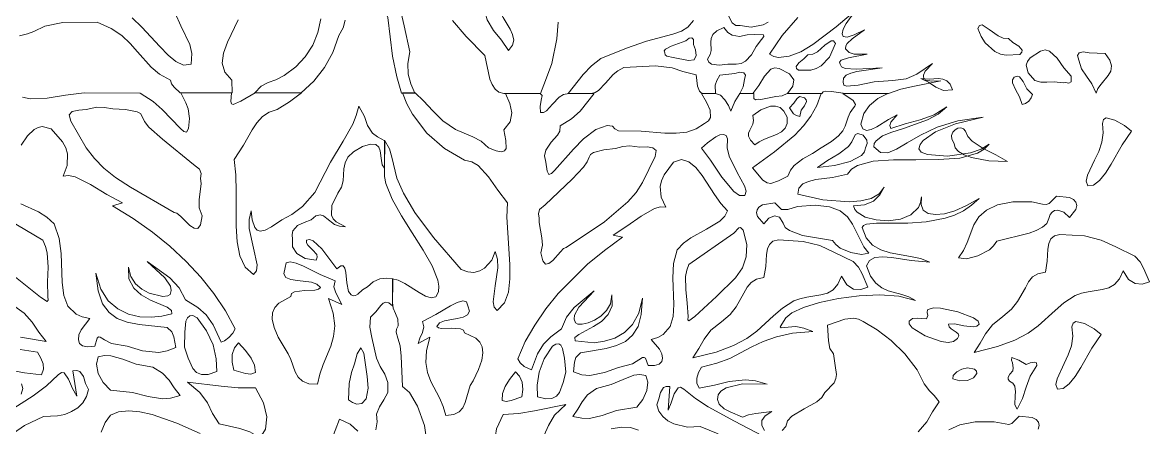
# Model space of a CAD drawing. Header units: inches. Extents: x -885 to 26362, y -28010 to 990.
# Drawn here: x 4294.346 to 4296.296, y -2381.664 to -2380.962 of the extents above; entities that cross this region are included whole.
import ezdxf

# ---------------------------------------------------------------- set-up
doc = ezdxf.new("R2010")
doc.units = ezdxf.units.IN
doc.header["$MEASUREMENT"] = 0
doc.layers.add('TREE', color=3, linetype='Continuous', lineweight=15)

# ---------------------------------------------------------------- blocks, each defined once
blk = doc.blocks.new('tree2')
at = {"layer": 'TREE'}
for points in [[(5206.7556, 5947.7857), (5206.7666, 5947.7885), (5206.775, 5947.7916), (5206.7897, 5947.7987), (5206.8138, 5947.8036), (5206.8599, 5947.8042), (5206.8787, 5947.7959), (5206.8932, 5947.7861), (5206.9046, 5947.7756), (5206.9141, 5947.7645), (5206.9326, 5947.7436), (5206.944, 5947.7343), (5206.9588, 5947.7263), (5206.96, 5947.7214), (5206.9637, 5947.7168), (5206.9717, 5947.7091), (5207.0413, 5947.7091), (5207.041, 5947.7263), (5207.0315, 5947.7368), (5207.0281, 5947.7491), (5207.0299, 5947.7626), (5207.0352, 5947.7771), (5207.0496, 5947.8073)], [(5207.1605, 5947.8085), (5207.1565, 5947.7904), (5207.1497, 5947.7734), (5207.1396, 5947.7577), (5207.1269, 5947.7442), (5207.1112, 5947.7325), (5207.1001, 5947.7269), (5207.0897, 5947.7232), (5207.0804, 5947.7183), (5207.0718, 5947.7091), (5207.1343, 5947.7091), (5207.1513, 5947.7251), (5207.1654, 5947.7433), (5207.1765, 5947.7636), (5207.1845, 5947.7861), (5207.1907, 5947.7965), (5207.1934, 5947.807)], [(5207.9229, 5947.7084), (5207.9396, 5947.714), (5207.958, 5947.7183), (5207.9935, 5947.7254), (5207.9814, 5947.7251), (5207.9704, 5947.7269), (5207.9701, 5947.7328), (5207.9725, 5947.7383), (5207.9821, 5947.7485), (5207.9611, 5947.7343), (5207.9467, 5947.7282), (5207.9288, 5947.726), (5207.9039, 5947.7238), (5207.8823, 5947.7195), (5207.8672, 5947.718), (5207.8629, 5947.7195), (5207.862, 5947.7235), (5207.8626, 5947.7288), (5207.8663, 5947.7328), (5207.8724, 5947.7355), (5207.8805, 5947.7377), (5207.9146, 5947.7429), (5207.8798, 5947.7408), (5207.865, 5947.7417), (5207.8601, 5947.7442), (5207.858, 5947.7479), (5207.8574, 5947.7506), (5207.8595, 5947.7531), (5207.8694, 5947.7562), (5207.8943, 5947.7611), (5207.8771, 5947.7611), (5207.87, 5947.7633), (5207.8654, 5947.7685), (5207.8657, 5947.7722), (5207.8675, 5947.7756), (5207.8743, 5947.7817), (5207.8906, 5947.7941), (5207.8768, 5947.787), (5207.8675, 5947.7839), (5207.8623, 5947.7848), (5207.8607, 5947.7885), (5207.862, 5947.7947), (5207.866, 5947.8024), (5207.8786, 5947.8199), (5207.8527, 5947.7981), (5207.8213, 5947.774), (5207.8053, 5947.7645), (5207.7896, 5947.7583), (5207.7754, 5947.7568), (5207.769, 5947.758), (5207.7631, 5947.7611), (5207.7801, 5947.7861), (5207.8013, 5947.8104)], [(5207.3372, 5947.8064), (5207.3557, 5947.7848), (5207.3807, 5947.7593), (5207.3874, 5947.7278), (5207.3905, 5947.7205), (5207.3945, 5947.7143), (5207.3994, 5947.71), (5207.4062, 5947.7084), (5207.4558, 5947.7084), (5207.4623, 5947.7257), (5207.4706, 5947.7485), (5207.4777, 5947.782), (5207.4795, 5947.8042)], [(5207.6612, 5947.8064), (5207.6535, 5947.7974), (5207.6449, 5947.7919), (5207.6335, 5947.7879), (5207.5978, 5947.7787), (5207.571, 5947.7694), (5207.5368, 5947.7553), (5207.5242, 5947.7454), (5207.5128, 5947.7337), (5207.4928, 5947.7084), (5207.5235, 5947.7084), (5207.5288, 5947.7097), (5207.5337, 5947.7125), (5207.5429, 5947.7223), (5207.5531, 5947.7337), (5207.5596, 5947.7389), (5207.5676, 5947.7433), (5207.6101, 5947.7457), (5207.6326, 5947.7429), (5207.6467, 5947.7377), (5207.6649, 5947.7334), (5207.6667, 5947.7183), (5207.6692, 5947.7115), (5207.6714, 5947.7094), (5207.6744, 5947.7084), (5207.6908, 5947.7084), (5207.6901, 5947.7195), (5207.6923, 5947.726), (5207.6966, 5947.7331), (5207.7166, 5947.7352), (5207.7234, 5947.7368), (5207.7286, 5947.7362), (5207.7311, 5947.7331), (5207.7296, 5947.7272), (5207.7277, 5947.7174), (5207.7234, 5947.7084), (5207.741, 5947.7084), (5207.749, 5947.7192), (5207.7563, 5947.7315), (5207.765, 5947.7408), (5207.7702, 5947.7426), (5207.7764, 5947.7417), (5207.7899, 5947.7346), (5207.7958, 5947.7266), (5207.7945, 5947.718), (5207.7875, 5947.7084), (5207.8336, 5947.7084), (5207.8352, 5947.7106), (5207.8383, 5947.7115), (5207.8463, 5947.7112), (5207.8654, 5947.7084), (5207.9229, 5947.7084)], [(5206.965, 5947.8162), (5206.9723, 5947.7993), (5206.9844, 5947.7743), (5206.9871, 5947.762), (5206.9862, 5947.7476), (5206.976, 5947.7466), (5206.9659, 5947.7512), (5206.9554, 5947.7599), (5206.9443, 5947.7713), (5206.9203, 5947.7974), (5206.9071, 5947.8098)], [(5207.7616, 5947.8042), (5207.7545, 5947.8008), (5207.7385, 5947.7974), (5207.724, 5947.7996), (5207.7179, 5947.7999), (5207.7132, 5947.8033), (5207.7071, 5947.8147)], [(5207.2867, 5947.7088), (5207.2812, 5947.7211), (5207.2778, 5947.7343), (5207.2772, 5947.7488), (5207.28, 5947.7645), (5207.2723, 5947.7993), (5207.2664, 5947.8267), (5207.2624, 5947.8381), (5207.2566, 5947.8482), (5207.248, 5947.8572), (5207.2362, 5947.8652), (5207.2372, 5947.8393), (5207.2449, 5947.8258), (5207.2507, 5947.8104), (5207.2569, 5947.7583), (5207.2624, 5947.7309), (5207.2689, 5947.7088), (5207.2867, 5947.7088)], [(5207.4127, 5947.766), (5207.4031, 5947.7799), (5207.3924, 5947.7931), (5207.3841, 5947.8073), (5207.3819, 5947.8153), (5207.3816, 5947.8245), (5207.3828, 5947.8261), (5207.3825, 5947.8289), (5207.3807, 5947.8344), (5207.3813, 5947.8359), (5207.3837, 5947.8356), (5207.3988, 5947.8264), (5207.4013, 5947.8181), (5207.4056, 5947.8104), (5207.4149, 5947.795), (5207.4182, 5947.7876), (5207.4198, 5947.7802), (5207.4182, 5947.7731), (5207.4127, 5947.766)], [(5207.7434, 5947.7876), (5207.7551, 5947.7873), (5207.7557, 5947.7851), (5207.7526, 5947.7811), (5207.7453, 5947.7713), (5207.7391, 5947.7605), (5207.7308, 5947.7516), (5207.7252, 5947.7488), (5207.7182, 5947.7476), (5207.7074, 5947.7476), (5207.6954, 5947.7466), (5207.6855, 5947.7479), (5207.6818, 5947.7503), (5207.6797, 5947.7546), (5207.6834, 5947.7608), (5207.6849, 5947.7663), (5207.6843, 5947.7774), (5207.6849, 5947.7824), (5207.6871, 5947.7876), (5207.6923, 5947.7925), (5207.7018, 5947.7971), (5207.7074, 5947.7904), (5207.7129, 5947.7867), (5207.7231, 5947.7851), (5207.7333, 5947.7873), (5207.7434, 5947.7876)], [(5208.0994, 5947.7607), (5208.0813, 5947.7598), (5208.0733, 5947.7613), (5208.0659, 5947.7647), (5208.0529, 5947.7764), (5208.0477, 5947.785), (5208.0431, 5947.7958), (5208.0455, 5947.7998), (5208.0489, 5947.8004), (5208.0582, 5947.7943), (5208.0702, 5947.7857), (5208.077, 5947.7829), (5208.0844, 5947.7823), (5208.0902, 5947.777), (5208.0979, 5947.7718), (5208.1025, 5947.7666), (5208.1022, 5947.7638), (5208.0994, 5947.7607)], [(5207.6507, 5947.7793), (5207.6553, 5947.7827), (5207.659, 5947.7833), (5207.6612, 5947.7808), (5207.6612, 5947.7743), (5207.6637, 5947.767), (5207.6646, 5947.7593), (5207.6618, 5947.7537), (5207.6544, 5947.7528), (5207.6338, 5947.7565), (5207.6252, 5947.7586), (5207.623, 5947.7605), (5207.6224, 5947.763), (5207.6218, 5947.7657), (5207.6236, 5947.7679), (5207.6313, 5947.7719), (5207.6507, 5947.7793)], [(5207.8022, 5947.7396), (5207.7995, 5947.742), (5207.7988, 5947.7448), (5207.8028, 5947.7497), (5207.8093, 5947.7549), (5207.8149, 5947.7602), (5207.8213, 5947.7611), (5207.8275, 5947.7642), (5207.8376, 5947.7731), (5207.846, 5947.7793), (5207.849, 5947.7793), (5207.8518, 5947.7756), (5207.8438, 5947.7571), (5207.8327, 5947.7454), (5207.8259, 5947.742), (5207.8189, 5947.7399), (5207.8022, 5947.7396)], [(5208.1576, 5947.7225), (5208.1456, 5947.7241), (5208.1358, 5947.7235), (5208.1275, 5947.7235), (5208.1195, 5947.7256), (5208.1108, 5947.7361), (5208.1081, 5947.7462), (5208.1096, 5947.7512), (5208.1133, 5947.7561), (5208.1272, 5947.7653), (5208.1336, 5947.7669), (5208.1395, 5947.7653), (5208.1496, 5947.7558), (5208.1586, 5947.7429), (5208.1684, 5947.7318), (5208.1684, 5947.7241), (5208.1653, 5947.7222), (5208.161, 5947.7231), (5208.1576, 5947.7225)], [(5208.1789, 5947.753), (5208.1767, 5947.7592), (5208.1792, 5947.7629), (5208.1847, 5947.7641), (5208.1924, 5947.7629), (5208.214, 5947.7623), (5208.2205, 5947.7533), (5208.2226, 5947.7453), (5208.2217, 5947.7385), (5208.2183, 5947.7324), (5208.2087, 5947.721), (5208.2044, 5947.7151), (5208.202, 5947.7087), (5208.1961, 5947.7213), (5208.189, 5947.7315), (5208.1823, 5947.7413), (5208.1789, 5947.753)], [(5207.9664, 5947.7287), (5207.9778, 5947.7278), (5207.9901, 5947.7284), (5207.996, 5947.7278), (5208.0012, 5947.7253), (5208.0058, 5947.721), (5208.0092, 5947.7133), (5207.9969, 5947.7124), (5207.9864, 5947.717), (5207.9766, 5947.7235), (5207.9664, 5947.7287)], [(5208.0917, 5947.7302), (5208.0957, 5947.7318), (5208.0988, 5947.7308), (5208.1041, 5947.7244), (5208.109, 5947.7148), (5208.1164, 5947.7071), (5208.1145, 5947.7025), (5208.1114, 5947.6982), (5208.1071, 5947.6951), (5208.1025, 5947.6936), (5208.0991, 5947.7038), (5208.0936, 5947.7139), (5208.0896, 5947.7228), (5208.0896, 5947.7268), (5208.0917, 5947.7302)], [(5206.7374, 5947.2447), (5206.7626, 5947.2619), (5206.7882, 5947.2743), (5206.8067, 5947.2749), (5206.8165, 5947.277), (5206.8258, 5947.2807), (5206.8341, 5947.286), (5206.8408, 5947.2927), (5206.8458, 5947.3011), (5206.8486, 5947.3106), (5206.8445, 5947.3186), (5206.8418, 5947.3278), (5206.8368, 5947.3346), (5206.8329, 5947.3362), (5206.8276, 5947.3355), (5206.8329, 5947.3014), (5206.827, 5947.3118), (5206.8218, 5947.3245), (5206.8159, 5947.3328), (5206.8122, 5947.3334), (5206.8079, 5947.3303), (5206.7919, 5947.3155), (5206.7743, 5947.302), (5206.7371, 5947.278)], [(5206.758, 5947.3044), (5206.7602, 5947.3118), (5206.7586, 5947.3183)], [(5206.7411, 5947.3368), (5206.7623, 5947.3328), (5206.7851, 5947.3303), (5206.7882, 5947.3377), (5206.7876, 5947.3451), (5206.7845, 5947.3528), (5206.7799, 5947.3605), (5206.7568, 5947.3642)], [(5206.7596, 5947.7035), (5206.77, 5947.7011), (5206.7931, 5947.702), (5206.8174, 5947.7063), (5206.8424, 5947.7091), (5206.9178, 5947.7088), (5206.9351, 5947.6977), (5206.9474, 5947.6866), (5206.972, 5947.6613), (5206.9767, 5947.6573), (5206.9803, 5947.6564), (5206.9828, 5947.6613), (5206.984, 5947.6746), (5206.9825, 5947.6878), (5206.9794, 5947.6958), (5206.9723, 5947.7091), (5207.0404, 5947.7091), (5207.0395, 5947.6974), (5207.0407, 5947.6946), (5207.0429, 5947.6937), (5207.053, 5947.698), (5207.0724, 5947.7091), (5207.1346, 5947.7091), (5207.1186, 5947.6971), (5207.102, 5947.6866), (5207.0909, 5947.6832), (5207.082, 5947.6773), (5207.0746, 5947.669), (5207.0681, 5947.6595), (5207.0567, 5947.6389), (5207.0441, 5947.6195), (5207.0462, 5947.5988), (5207.0466, 5947.5763), (5207.0466, 5947.5302), (5207.0481, 5947.5089), (5207.0518, 5947.4901), (5207.0589, 5947.475), (5207.07, 5947.4649), (5207.0743, 5947.4698), (5207.0749, 5947.4781), (5207.0703, 5947.5006), (5207.0644, 5947.5268), (5207.0641, 5947.5391), (5207.0669, 5947.5505), (5207.0684, 5947.5385), (5207.0718, 5947.528), (5207.0749, 5947.5246), (5207.0792, 5947.5234), (5207.0857, 5947.5246), (5207.0943, 5947.5292), (5207.1081, 5947.5385), (5207.1214, 5947.5459), (5207.1359, 5947.5566), (5207.1525, 5947.5751), (5207.1734, 5947.6158), (5207.1907, 5947.6441), (5207.2036, 5947.6672), (5207.2082, 5947.6786), (5207.2116, 5947.6912), (5207.2193, 5947.6773), (5207.223, 5947.6653), (5207.2301, 5947.6549), (5207.2365, 5947.6499), (5207.2464, 5947.6447), (5207.2461, 5947.6081), (5207.243, 5947.6124), (5207.2418, 5947.6182), (5207.2402, 5947.6312), (5207.2384, 5947.6364), (5207.2344, 5947.6398), (5207.2273, 5947.6404), (5207.2165, 5947.637), (5207.2042, 5947.6299), (5207.1968, 5947.6228), (5207.1931, 5947.6151), (5207.1916, 5947.6071), (5207.1907, 5947.5908), (5207.1882, 5947.5825), (5207.1833, 5947.5742), (5207.1753, 5947.5576), (5207.175, 5947.5449), (5207.1771, 5947.54), (5207.1811, 5947.5357), (5207.1937, 5947.5292), (5207.1854, 5947.5299), (5207.1787, 5947.5323), (5207.1688, 5947.5403), (5207.1642, 5947.5437), (5207.1596, 5947.5452), (5207.154, 5947.5437), (5207.1476, 5947.5385), (5207.138, 5947.5351), (5207.1291, 5947.5308), (5207.1229, 5947.5237), (5207.122, 5947.5188), (5207.1226, 5947.512), (5207.1223, 5947.5024), (5207.1285, 5947.4932), (5207.1396, 5947.4867), (5207.1543, 5947.4843), (5207.1556, 5947.4883), (5207.155, 5947.4917), (5207.1494, 5947.4981), (5207.1429, 5947.5046), (5207.1411, 5947.5077), (5207.1411, 5947.5111), (5207.1451, 5947.5123), (5207.1503, 5947.5104), (5207.1617, 5947.4997), (5207.1821, 5947.4726), (5207.1873, 5947.4769), (5207.1907, 5947.4766), (5207.1928, 5947.4735), (5207.1941, 5947.4676), (5207.1953, 5947.4538), (5207.1978, 5947.4421), (5207.2011, 5947.4378), (5207.2042, 5947.4362), (5207.2073, 5947.4369), (5207.2104, 5947.4387), (5207.2165, 5947.4445), (5207.223, 5947.4485), (5207.2307, 5947.455), (5207.2396, 5947.459), (5207.2486, 5947.4603), (5207.2572, 5947.459), (5207.2566, 5947.423), (5207.252, 5947.427), (5207.248, 5947.4279), (5207.2443, 5947.4264), (5207.2409, 5947.4233), (5207.2344, 5947.415), (5207.2273, 5947.4079), (5207.2264, 5947.3944), (5207.2289, 5947.3805), (5207.2353, 5947.3525), (5207.2402, 5947.3414), (5207.2464, 5947.3309), (5207.2507, 5947.3198), (5207.2504, 5947.3066), (5207.2452, 5947.2967), (5207.2393, 5947.2872), (5207.2353, 5947.2773), (5207.2362, 5947.2669), (5207.2344, 5947.2564)], [(5207.2101, 5947.2546), (5207.1999, 5947.2638), (5207.1854, 5947.2706), (5207.174, 5947.2401)], [(5207.6942, 5947.2509), (5207.6701, 5947.2607), (5207.6529, 5947.2598), (5207.6347, 5947.2641), (5207.6267, 5947.2684), (5207.6199, 5947.274), (5207.6147, 5947.2813), (5207.6119, 5947.29), (5207.6147, 5947.2977), (5207.6169, 5947.3063), (5207.6209, 5947.3131), (5207.6243, 5947.3146), (5207.6295, 5947.3143), (5207.627, 5947.2826), (5207.6313, 5947.2924), (5207.6353, 5947.3047), (5207.6403, 5947.3127), (5207.6436, 5947.3134), (5207.648, 5947.3109), (5207.6637, 5947.2983), (5207.6806, 5947.2872), (5207.7163, 5947.2678), (5207.7536, 5947.2484)], [(5207.7567, 5947.2555), (5207.753, 5947.2622), (5207.753, 5947.2687), (5207.7573, 5947.2752), (5207.7665, 5947.281), (5207.745, 5947.2783), (5207.7351, 5947.2764), (5207.7271, 5947.2733), (5207.7102, 5947.2804), (5207.7021, 5947.2847), (5207.6957, 5947.2906), (5207.6932, 5947.2971), (5207.6942, 5947.3032), (5207.6978, 5947.3084), (5207.7049, 5947.3127), (5207.7271, 5947.318), (5207.76, 5947.3177), (5207.7443, 5947.322), (5207.7308, 5947.3235), (5207.7089, 5947.3214), (5207.6895, 5947.3161), (5207.6689, 5947.3124), (5207.6655, 5947.3189), (5207.6655, 5947.3257), (5207.6677, 5947.3331), (5207.672, 5947.3405), (5207.6926, 5947.3457), (5207.7099, 5947.3522), (5207.7394, 5947.3676), (5207.7548, 5947.375), (5207.7727, 5947.3814), (5207.7942, 5947.386), (5207.8216, 5947.3882), (5207.8093, 5947.3931), (5207.7985, 5947.395), (5207.7828, 5947.394), (5207.7788, 5947.3934), (5207.7776, 5947.3947), (5207.7853, 5947.4067), (5207.793, 5947.4135), (5207.8087, 5947.4205), (5207.8303, 5947.4273), (5207.8561, 5947.4328), (5207.8835, 5947.4365), (5207.9112, 5947.4378), (5207.9371, 5947.4359), (5207.9593, 5947.4301), (5207.9504, 5947.435), (5207.9411, 5947.4381), (5207.9226, 5947.443), (5207.914, 5947.447), (5207.906, 5947.4535), (5207.8989, 5947.463), (5207.8934, 5947.4766), (5207.8974, 5947.484), (5207.9048, 5947.488), (5207.9149, 5947.4889), (5207.9273, 5947.488), (5207.9537, 5947.4837), (5207.9784, 5947.4818), (5207.9661, 5947.4864), (5207.9525, 5947.4892), (5207.9251, 5947.4941), (5207.9128, 5947.4981), (5207.9017, 5947.5046), (5207.8931, 5947.5141), (5207.8875, 5947.528), (5207.8894, 5947.5308), (5207.8934, 5947.5329), (5207.9069, 5947.5342), (5207.9488, 5947.5339), (5207.9738, 5947.5357), (5207.9993, 5947.5406), (5208.0119, 5947.5449), (5208.0236, 5947.5508), (5208.0347, 5947.5582), (5208.0449, 5947.5674), (5208.0279, 5947.5579), (5208.0122, 5947.5508), (5207.9981, 5947.5468), (5207.9861, 5947.5455), (5207.9765, 5947.5471), (5207.9698, 5947.5517), (5207.9667, 5947.5591), (5207.9673, 5947.5696), (5207.9661, 5947.5619), (5207.9633, 5947.5551), (5207.9531, 5947.5452), (5207.939, 5947.5394), (5207.9226, 5947.5372), (5207.9063, 5947.5385), (5207.8915, 5947.5422), (5207.8808, 5947.5486), (5207.8777, 5947.5526), (5207.8761, 5947.5573), (5207.8909, 5947.5585), (5207.9029, 5947.5637), (5207.9115, 5947.572), (5207.9174, 5947.5822), (5207.9103, 5947.5736), (5207.8998, 5947.5674), (5207.886, 5947.564), (5207.87, 5947.5628), (5207.8349, 5947.5653), (5207.8013, 5947.573), (5207.8025, 5947.581), (5207.8078, 5947.5868), (5207.8155, 5947.5902), (5207.8253, 5947.5927), (5207.8478, 5947.5954), (5207.8681, 5947.5998), (5207.8734, 5947.6065), (5207.8814, 5947.6114), (5207.9026, 5947.6173), (5207.9297, 5947.6191), (5207.9599, 5947.6191), (5207.9904, 5947.6195), (5208.0187, 5947.6216), (5208.0424, 5947.6281), (5208.0514, 5947.6333), (5208.0584, 5947.6404), (5208.0474, 5947.6336), (5208.0332, 5947.6287), (5208.0021, 5947.6241), (5207.9756, 5947.6262), (5207.967, 5947.6293), (5207.9639, 5947.6339), (5207.9654, 5947.6398), (5207.9698, 5947.6453), (5207.9861, 5947.6567), (5208.0129, 5947.6675), (5208.0501, 5947.6764), (5208.0162, 5947.6715), (5207.9885, 5947.6629), (5207.9661, 5947.6524), (5207.9482, 5947.6422), (5207.9337, 5947.6336), (5207.922, 5947.6287), (5207.9122, 5947.629), (5207.9032, 5947.6367), (5207.9039, 5947.641), (5207.9063, 5947.6447), (5207.9149, 5947.6512), (5207.9276, 5947.6564), (5207.943, 5947.6613), (5207.9753, 5947.6727), (5207.9898, 5947.6804), (5208.0012, 5947.6903), (5207.9845, 5947.6798), (5207.9654, 5947.6727), (5207.9454, 5947.6675), (5207.926, 5947.6613), (5207.9248, 5947.6653), (5207.9263, 5947.67), (5207.9346, 5947.6795), (5207.9229, 5947.6733), (5207.9075, 5947.6635), (5207.8998, 5947.6598), (5207.8934, 5947.6586), (5207.8885, 5947.6607), (5207.886, 5947.6672), (5207.89, 5947.6813), (5207.8977, 5947.6924), (5207.9088, 5947.7017), (5207.9223, 5947.7084), (5207.8617, 5947.7084), (5207.8755, 5947.6989), (5207.8786, 5947.6937), (5207.878, 5947.6912), (5207.8761, 5947.689), (5207.8715, 5947.6826), (5207.8687, 5947.6764), (5207.865, 5947.6644), (5207.8617, 5947.6582), (5207.8561, 5947.6515), (5207.8466, 5947.6438), (5207.8327, 5947.6352), (5207.821, 5947.6275), (5207.8081, 5947.6207), (5207.7964, 5947.6114), (5207.7915, 5947.6053), (5207.7878, 5947.597), (5207.7754, 5947.5908), (5207.765, 5947.5874), (5207.76, 5947.5883), (5207.7542, 5947.5917), (5207.7403, 5947.6084), (5207.7699, 5947.6299), (5207.797, 5947.6524), (5207.8087, 5947.6647), (5207.8185, 5947.678), (5207.8269, 5947.6924), (5207.8327, 5947.7084), (5207.7871, 5947.7084), (5207.7801, 5947.7054), (5207.7717, 5947.7041), (5207.7514, 5947.7004), (5207.748, 5947.7007), (5207.7446, 5947.6998), (5207.7422, 5947.7014), (5207.7422, 5947.7084), (5207.7234, 5947.7084), (5207.7166, 5947.6977), (5207.7114, 5947.6844), (5207.708, 5947.6921), (5207.7034, 5947.6998), (5207.6972, 5947.706), (5207.6908, 5947.7084), (5207.6717, 5947.7084), (5207.6787, 5947.6968), (5207.6837, 5947.6857), (5207.684, 5947.6761), (5207.6812, 5947.6718), (5207.676, 5947.6681), (5207.6649, 5947.6607), (5207.652, 5947.6564), (5207.6378, 5947.6549), (5207.6224, 5947.6549), (5207.591, 5947.6576), (5207.5605, 5947.6582), (5207.5556, 5947.6607), (5207.5522, 5947.6644), (5207.5451, 5947.6653), (5207.5297, 5947.6598), (5207.5134, 5947.6475), (5207.4998, 5947.6336), (5207.4746, 5947.6047), (5207.4703, 5947.6007), (5207.4669, 5947.5994), (5207.4644, 5947.6038), (5207.4626, 5947.6158), (5207.461, 5947.6247), (5207.4626, 5947.6321), (5207.47, 5947.6429), (5207.4786, 5947.6524), (5207.4814, 5947.6579), (5207.482, 5947.665), (5207.4971, 5947.6743), (5207.5088, 5947.6847), (5207.5279, 5947.7081), (5207.4937, 5947.7081), (5207.4866, 5947.7069), (5207.4807, 5947.7035), (5207.4715, 5947.694), (5207.4638, 5947.685), (5207.4598, 5947.6826), (5207.4555, 5947.6826), (5207.4552, 5947.6909), (5207.4567, 5947.6992), (5207.4577, 5947.7057), (5207.4552, 5947.7081), (5207.4084, 5947.7084), (5207.4145, 5947.6949), (5207.417, 5947.6823), (5207.4149, 5947.6703), (5207.4062, 5947.6595), (5207.409, 5947.6453), (5207.4093, 5947.6342), (5207.4071, 5947.6312), (5207.4028, 5947.6299), (5207.3961, 5947.6312), (5207.3859, 5947.6355), (5207.376, 5947.6441), (5207.3647, 5947.6499), (5207.3413, 5947.6601), (5207.3246, 5947.6715), (5207.3108, 5947.685), (5207.2985, 5947.6983), (5207.2871, 5947.7091), (5207.2701, 5947.7091), (5207.276, 5947.6946), (5207.2837, 5947.6807), (5207.3031, 5947.6552), (5207.3265, 5947.6345), (5207.3533, 5947.6188), (5207.3634, 5947.6164), (5207.372, 5947.6114), (5207.3859, 5947.5964), (5207.3982, 5947.5782), (5207.4112, 5947.5613), (5207.4105, 5947.5422), (5207.4115, 5947.5212), (5207.4145, 5947.4787), (5207.4145, 5947.459), (5207.4124, 5947.4415), (5207.4071, 5947.427), (5207.3976, 5947.4168), (5207.3933, 5947.4211), (5207.3921, 5947.4285), (5207.3948, 5947.4498), (5207.3985, 5947.4741), (5207.3979, 5947.4858), (5207.3948, 5947.496), (5207.3902, 5947.4843), (5207.3804, 5947.4735), (5207.3739, 5947.4698), (5207.3662, 5947.4679), (5207.3579, 5947.4686), (5207.3489, 5947.4719), (5207.3117, 5947.5148), (5207.2867, 5947.5483), (5207.2714, 5947.5745), (5207.2627, 5947.5945), (5207.256, 5947.6228), (5207.2526, 5947.6339), (5207.2461, 5947.6456), (5207.2461, 5947.6053), (5207.2461, 5947.5967), (5207.248, 5947.5874), (5207.2563, 5947.5665), (5207.2689, 5947.544), (5207.2834, 5947.5209), (5207.2978, 5947.4978), (5207.3101, 5947.4766), (5207.3179, 5947.4575), (5207.3191, 5947.4492), (5207.3188, 5947.4418), (5207.3151, 5947.435), (5207.3089, 5947.4338), (5207.3012, 5947.4359), (5207.2926, 5947.4409), (5207.2735, 5947.4529), (5207.2646, 5947.4575), (5207.2569, 5947.459), (5207.2569, 5947.4276), (5207.2575, 5947.4196), (5207.2609, 5947.4125), (5207.264, 5947.4051), (5207.2643, 5947.3959), (5207.2621, 5947.3916), (5207.2618, 5947.3876), (5207.264, 5947.3793), (5207.2673, 5947.3691), (5207.2683, 5947.3552), (5207.2704, 5947.3143), (5207.2797, 5947.3066), (5207.2904, 5947.2881), (5207.2997, 5947.2619), (5207.3043, 5947.2305)], [(5207.8102, 5947.7026), (5207.8124, 5947.6998), (5207.8127, 5947.6974), (5207.8102, 5947.6918), (5207.8059, 5947.6857), (5207.8041, 5947.6773), (5207.7995, 5947.6786), (5207.7955, 5947.681), (5207.7902, 5947.689), (5207.7961, 5947.6952), (5207.7998, 5947.7011), (5207.8035, 5947.7041), (5207.8102, 5947.7026)], [(5206.8455, 5947.6866), (5206.8353, 5947.686), (5206.8267, 5947.6841), (5206.8224, 5947.6795), (5206.8245, 5947.6712), (5206.8455, 5947.6352), (5206.8563, 5947.621), (5206.8689, 5947.6081), (5206.8846, 5947.5954), (5206.9049, 5947.5822), (5206.9637, 5947.5483), (5206.9671, 5947.5474), (5206.9723, 5947.5428), (5206.9844, 5947.5311), (5206.9902, 5947.5271), (5206.9951, 5947.5268), (5206.9988, 5947.5317), (5207.001, 5947.5437), (5206.9973, 5947.5545), (5206.9973, 5947.5656), (5206.9997, 5947.5874), (5206.9988, 5947.5939), (5206.9997, 5947.6007), (5206.9976, 5947.6068), (5206.9893, 5947.6127), (5206.9477, 5947.6469), (5206.9295, 5947.6632), (5206.9237, 5947.6706), (5206.9206, 5947.6773), (5206.9181, 5947.6813), (5206.9138, 5947.6838), (5206.8981, 5947.6866), (5206.8812, 5947.6875), (5206.8701, 5947.6894), (5206.8596, 5947.69), (5206.8455, 5947.6866)], [(5207.7868, 5947.6764), (5207.7871, 5947.6681), (5207.7844, 5947.6616), (5207.7791, 5947.6567), (5207.7724, 5947.653), (5207.7567, 5947.6469), (5207.7493, 5947.6435), (5207.7434, 5947.6392), (5207.7376, 5947.6456), (5207.7351, 5947.6509), (5207.7351, 5947.6552), (5207.7366, 5947.6589), (5207.7407, 5947.6669), (5207.7416, 5947.6721), (5207.7407, 5947.6786), (5207.7514, 5947.6863), (5207.7647, 5947.6912), (5207.7711, 5947.6915), (5207.7773, 5947.6894), (5207.7825, 5947.6844), (5207.7868, 5947.6764)], [(5208.1909, 5947.5843), (5208.1986, 5947.5852), (5208.2066, 5947.5914), (5208.2146, 5947.6012), (5208.2223, 5947.6135), (5208.2371, 5947.6394), (5208.2494, 5947.6579), (5208.2399, 5947.6653), (5208.2269, 5947.6726), (5208.2155, 5947.6754), (5208.2118, 5947.6733), (5208.2103, 5947.668), (5208.2115, 5947.6554), (5208.2097, 5947.6428), (5208.2054, 5947.6305), (5208.1998, 5947.6188), (5208.1903, 5947.5984), (5208.1887, 5947.5904), (5208.1909, 5947.5843)], [(5206.8569, 5947.3685), (5206.8599, 5947.3793), (5206.8618, 5947.3811), (5206.8639, 5947.3808), (5206.8701, 5947.3774), (5206.8793, 5947.3725), (5206.9003, 5947.3685), (5206.9212, 5947.3626), (5206.9428, 5947.3602), (5206.9542, 5947.3623), (5206.9659, 5947.367), (5206.9631, 5947.3811), (5206.9606, 5947.3879), (5206.9539, 5947.3937), (5206.9163, 5947.3977), (5206.9006, 5947.4008), (5206.887, 5947.4057), (5206.876, 5947.4138), (5206.8673, 5947.4258), (5206.8615, 5947.4433), (5206.8581, 5947.4667), (5206.8649, 5947.4455), (5206.875, 5947.4298), (5206.8877, 5947.4187), (5206.9021, 5947.4119), (5206.9172, 5947.4082), (5206.9326, 5947.4076), (5206.9471, 5947.4091), (5206.9603, 5947.4122), (5206.96, 5947.4168), (5206.9539, 5947.4211), (5206.9317, 5947.4307), (5206.9194, 5947.4378), (5206.9092, 5947.4467), (5206.9028, 5947.459), (5206.9021, 5947.4747), (5206.9052, 5947.4624), (5206.9114, 5947.4526), (5206.92, 5947.4452), (5206.9298, 5947.4399), (5206.9483, 5947.4356), (5206.9548, 5947.4362), (5206.9582, 5947.4381), (5206.9594, 5947.4436), (5206.9585, 5947.4492), (5206.9511, 5947.4606), (5206.9274, 5947.4827), (5206.9579, 5947.4606), (5206.9702, 5947.4473), (5206.9788, 5947.431), (5206.9951, 5947.4205), (5207.0065, 5947.411), (5207.0161, 5947.3974), (5207.0268, 5947.3743), (5207.0312, 5947.3759), (5207.037, 5947.3802), (5207.0422, 5947.386), (5207.0456, 5947.3922), (5207.0324, 5947.4162), (5207.017, 5947.4393), (5206.9994, 5947.4615), (5206.9797, 5947.4827), (5206.9579, 5947.5031), (5206.9342, 5947.5221), (5206.9083, 5947.5403), (5206.8809, 5947.5573), (5206.8941, 5947.5613), (5206.8729, 5947.5727), (5206.851, 5947.5862), (5206.8307, 5947.5961), (5206.8218, 5947.5979), (5206.8144, 5947.597), (5206.8199, 5947.6114), (5206.8202, 5947.6272), (5206.8178, 5947.6352), (5206.8134, 5947.6435), (5206.7984, 5947.661), (5206.7864, 5947.6638), (5206.7808, 5947.6626), (5206.7756, 5947.6601), (5206.7663, 5947.6512), (5206.758, 5947.6389)], [(5206.7577, 5947.56), (5206.7811, 5947.5492), (5206.7925, 5947.5422), (5206.8024, 5947.5332), (5206.8091, 5947.5135), (5206.8119, 5947.4932), (5206.8131, 5947.4541), (5206.8153, 5947.4369), (5206.8208, 5947.4224), (5206.8319, 5947.4119), (5206.8399, 5947.4082), (5206.8501, 5947.4057), (5206.8387, 5947.3907), (5206.8356, 5947.3839), (5206.835, 5947.3774), (5206.8365, 5947.3725), (5206.8405, 5947.3691), (5206.8473, 5947.3676), (5206.8569, 5947.3685)], [(5208.0831, 5947.6169), (5208.0671, 5947.6261), (5208.0502, 5947.6345), (5208.0354, 5947.6443), (5208.0298, 5947.6505), (5208.0265, 5947.6579), (5208.024, 5947.6609), (5208.0203, 5947.6622), (5208.0163, 5947.6616), (5208.0126, 5947.6597), (5208.0095, 5947.6563), (5208.0077, 5947.6517), (5208.008, 5947.6468), (5208.0111, 5947.6409), (5208.0126, 5947.6351), (5208.0172, 5947.6302), (5208.0249, 5947.6258), (5208.0345, 5947.6224), (5208.0579, 5947.6178), (5208.0831, 5947.6169)], [(5207.7302, 5947.5711), (5207.7228, 5947.5714), (5207.7151, 5947.5767), (5207.6991, 5947.5957), (5207.684, 5947.6188), (5207.6717, 5947.6348), (5207.6797, 5947.6422), (5207.6911, 5947.6499), (5207.6966, 5947.6527), (5207.7015, 5947.6533), (5207.7049, 5947.6518), (5207.7068, 5947.6472), (5207.7062, 5947.6355), (5207.7089, 5947.6241), (5207.7197, 5947.6022), (5207.7296, 5947.5843), (5207.7317, 5947.577), (5207.7302, 5947.5711)], [(5207.8275, 5947.6087), (5207.8413, 5947.6182), (5207.8564, 5947.6272), (5207.8694, 5947.637), (5207.874, 5947.6432), (5207.8768, 5947.6499), (5207.8786, 5947.653), (5207.8817, 5947.6546), (5207.8891, 5947.6524), (5207.894, 5947.6456), (5207.8943, 5947.641), (5207.8921, 5947.6355), (5207.8909, 5947.6299), (5207.8869, 5947.625), (5207.8715, 5947.617), (5207.8503, 5947.6114), (5207.8275, 5947.6087)], [(5207.5891, 5947.6364), (5207.5987, 5947.6367), (5207.6067, 5947.6352), (5207.611, 5947.6315), (5207.6098, 5947.6235), (5207.5928, 5947.5887), (5207.5839, 5947.5751), (5207.5731, 5947.5625), (5207.5417, 5947.536), (5207.49, 5947.5012), (5207.4866, 5947.5), (5207.4823, 5947.4954), (5207.4721, 5947.4837), (5207.4669, 5947.4797), (5207.4623, 5947.479), (5207.4586, 5947.4834), (5207.4561, 5947.4941), (5207.4583, 5947.5046), (5207.4573, 5947.5144), (5207.454, 5947.5348), (5207.454, 5947.5409), (5207.453, 5947.5468), (5207.4543, 5947.5526), (5207.462, 5947.5585), (5207.498, 5947.593), (5207.5134, 5947.6093), (5207.5183, 5947.6164), (5207.5208, 5947.6228), (5207.5226, 5947.6265), (5207.5266, 5947.629), (5207.5408, 5947.6327), (5207.5562, 5947.6345), (5207.5663, 5947.637), (5207.5756, 5947.6382), (5207.5891, 5947.6364)], [(5207.6002, 5947.3426), (5207.5965, 5947.3525), (5207.5947, 5947.3537), (5207.5925, 5947.3534), (5207.5793, 5947.3448), (5207.5602, 5947.3399), (5207.5414, 5947.3331), (5207.5217, 5947.3294), (5207.5112, 5947.3303), (5207.5001, 5947.334), (5207.5014, 5947.3472), (5207.5032, 5947.3537), (5207.5091, 5947.3596), (5207.5436, 5947.3657), (5207.5577, 5947.3694), (5207.5697, 5947.375), (5207.5793, 5947.3833), (5207.5867, 5947.395), (5207.591, 5947.4113), (5207.5925, 5947.4332), (5207.5876, 5947.4131), (5207.5793, 5947.398), (5207.5685, 5947.387), (5207.5556, 5947.3796), (5207.5417, 5947.3753), (5207.5276, 5947.3734), (5207.502, 5947.3759), (5207.5017, 5947.3802), (5207.5072, 5947.3845), (5207.5269, 5947.395), (5207.5377, 5947.402), (5207.5466, 5947.4113), (5207.5519, 5947.423), (5207.5516, 5947.4375), (5207.5494, 5947.4258), (5207.5442, 5947.4165), (5207.5368, 5947.4091), (5207.5282, 5947.4036), (5207.5195, 5947.4002), (5207.5115, 5947.3984), (5207.5057, 5947.3984), (5207.5026, 5947.3999), (5207.5008, 5947.4051), (5207.5014, 5947.4104), (5207.5072, 5947.4211), (5207.5279, 5947.4433), (5207.5008, 5947.4208), (5207.4903, 5947.4076), (5207.4838, 5947.3919), (5207.4693, 5947.3811), (5207.4595, 5947.3716), (5207.4515, 5947.3586), (5207.4435, 5947.3368), (5207.4336, 5947.3414), (5207.4284, 5947.3463), (5207.425, 5947.3519), (5207.4352, 5947.375), (5207.4478, 5947.3971), (5207.4626, 5947.4187), (5207.4792, 5947.4396), (5207.5189, 5947.479), (5207.5414, 5947.4975), (5207.5657, 5947.5151), (5207.5531, 5947.5178), (5207.5716, 5947.5299), (5207.5907, 5947.5434), (5207.6088, 5947.5539), (5207.6169, 5947.556), (5207.6239, 5947.5557), (5207.6178, 5947.569), (5207.6165, 5947.5831), (5207.6181, 5947.5908), (5207.6215, 5947.5988), (5207.6344, 5947.6161), (5207.6452, 5947.6195), (5207.655, 5947.6164), (5207.6643, 5947.609), (5207.6729, 5947.5982), (5207.6895, 5947.5727), (5207.6978, 5947.5606), (5207.7068, 5947.5508), (5207.7031, 5947.5434), (5207.6966, 5947.5369), (5207.6784, 5947.5258), (5207.6575, 5947.5141), (5207.6477, 5947.5071), (5207.6393, 5947.4981), (5207.6344, 5947.4797), (5207.6332, 5947.4606), (5207.6347, 5947.4245), (5207.6338, 5947.4085), (5207.6298, 5947.395), (5207.6202, 5947.3845), (5207.6132, 5947.3805), (5207.6042, 5947.3777), (5207.6156, 5947.3645), (5207.6187, 5947.3583), (5207.6196, 5947.3525), (5207.6187, 5947.3479), (5207.615, 5947.3445), (5207.6088, 5947.3426), (5207.6002, 5947.3426)], [(5208.0172, 5947.4876), (5208.0277, 5947.4863), (5208.0431, 5947.49), (5208.0585, 5947.498), (5208.0643, 5947.5036), (5208.0686, 5947.5097), (5208.1118, 5947.5205), (5208.1216, 5947.5242), (5208.1299, 5947.5285), (5208.1358, 5947.5338), (5208.1385, 5947.5402), (5208.1401, 5947.5455), (5208.1429, 5947.5489), (5208.1462, 5947.551), (5208.1503, 5947.5516), (5208.1586, 5947.5489), (5208.1663, 5947.5415), (5208.1746, 5947.5525), (5208.1758, 5947.5578), (5208.1749, 5947.5621), (5208.1715, 5947.5658), (5208.1663, 5947.5686), (5208.1487, 5947.5704), (5208.1388, 5947.5603), (5208.1348, 5947.559), (5208.1299, 5947.5596), (5208.1154, 5947.5627), (5208.0899, 5947.5627), (5208.0693, 5947.5587), (5208.0545, 5947.5516), (5208.0443, 5947.5424), (5208.0375, 5947.5316), (5208.0286, 5947.5082), (5208.0237, 5947.4971), (5208.0172, 5947.4876)], [(5206.7937, 5947.4356), (5206.7934, 5947.455), (5206.7944, 5947.4747), (5206.7931, 5947.4941), (5206.7907, 5947.5027), (5206.787, 5947.5111), (5206.7186, 5947.5517), (5206.7106, 5947.5588), (5206.7078, 5947.5591), (5206.7044, 5947.5548), (5206.7004, 5947.5335), (5206.7026, 5947.5157), (5206.7097, 5947.5003), (5206.7208, 5947.4864), (5206.7346, 5947.4738), (5206.7503, 5947.4615), (5206.7839, 5947.4347), (5206.7931, 5947.4288), (5206.7944, 5947.4304), (5206.7937, 5947.4356)], [(5207.8968, 5947.4938), (5207.8869, 5947.492), (5207.8724, 5947.4944), (5207.858, 5947.5006), (5207.8521, 5947.5052), (5207.8478, 5947.5108), (5207.8075, 5947.5175), (5207.7902, 5947.524), (5207.7844, 5947.5283), (5207.7816, 5947.5342), (5207.7767, 5947.5419), (5207.7699, 5947.5437), (5207.7622, 5947.5406), (5207.7557, 5947.5332), (5207.7471, 5947.5431), (5207.7456, 5947.5477), (5207.7465, 5947.552), (5207.749, 5947.5557), (5207.7539, 5947.5585), (5207.7702, 5947.5613), (5207.7794, 5947.5526), (5207.7878, 5947.5526), (5207.801, 5947.5563), (5207.8247, 5947.5582), (5207.8438, 5947.556), (5207.858, 5947.5505), (5207.8678, 5947.5425), (5207.8749, 5947.5329), (5207.8848, 5947.512), (5207.8897, 5947.5021), (5207.8968, 5947.4938)], [(5206.7916, 5947.375), (5206.7817, 5947.3876), (5206.7728, 5947.4008), (5206.762, 5947.4131), (5206.7463, 5947.4242)], [(5206.7571, 5947.3808), (5206.7916, 5947.375)], [(5207.6538, 5947.4088), (5207.6526, 5947.4267), (5207.6507, 5947.4449), (5207.6504, 5947.4624), (5207.652, 5947.4707), (5207.655, 5947.4784), (5207.7154, 5947.5206), (5207.7219, 5947.5277), (5207.7243, 5947.528), (5207.728, 5947.5246), (5207.7329, 5947.5055), (5207.732, 5947.4886), (5207.7268, 5947.4741), (5207.7176, 5947.4606), (5207.692, 5947.4356), (5207.663, 5947.4085), (5207.6547, 5947.4027), (5207.6535, 5947.4039), (5207.6538, 5947.4088)], [(5207.6603, 5947.3531), (5207.6683, 5947.3654), (5207.6754, 5947.378), (5207.6846, 5947.3904), (5207.6985, 5947.4014), (5207.7102, 5947.4113), (5207.7185, 5947.4214), (5207.7289, 5947.4399), (5207.7333, 5947.4479), (5207.7385, 5947.4544), (5207.7456, 5947.4587), (5207.7557, 5947.4609), (5207.7582, 5947.4756), (5207.7591, 5947.492), (5207.7604, 5947.4994), (5207.7631, 5947.5055), (5207.7677, 5947.5098), (5207.7751, 5947.5117), (5207.8084, 5947.5095), (5207.8309, 5947.504), (5207.8506, 5947.4947), (5207.8758, 5947.4824), (5207.8829, 5947.4747), (5207.8875, 5947.4661), (5207.8955, 5947.4479), (5207.8857, 5947.4449), (5207.8761, 5947.4455), (5207.8672, 5947.451), (5207.8601, 5947.4627), (5207.8552, 5947.4519), (5207.8487, 5947.4445), (5207.841, 5947.4399), (5207.8321, 5947.4375), (5207.8133, 5947.4344), (5207.8041, 5947.4325), (5207.7958, 5947.4295), (5207.7807, 5947.4196), (5207.7687, 5947.4094), (5207.7462, 5947.3888), (5207.7326, 5947.379), (5207.7148, 5947.3694), (5207.6914, 5947.3608), (5207.6603, 5947.3531)], [(5208.0383, 5947.3604), (5208.0463, 5947.3727), (5208.0534, 5947.3853), (5208.0626, 5947.3976), (5208.0765, 5947.4087), (5208.0882, 5947.4186), (5208.0965, 5947.4287), (5208.107, 5947.4472), (5208.1113, 5947.4552), (5208.1165, 5947.4617), (5208.1236, 5947.466), (5208.1338, 5947.4682), (5208.1362, 5947.4829), (5208.1372, 5947.4993), (5208.1384, 5947.5067), (5208.1412, 5947.5128), (5208.1458, 5947.5171), (5208.1532, 5947.519), (5208.1864, 5947.5168), (5208.2089, 5947.5113), (5208.2286, 5947.502), (5208.2539, 5947.4897), (5208.2609, 5947.482), (5208.2656, 5947.4734), (5208.2736, 5947.4552), (5208.2637, 5947.4521), (5208.2542, 5947.4528), (5208.2452, 5947.4583), (5208.2382, 5947.47), (5208.2332, 5947.4592), (5208.2268, 5947.4518), (5208.2191, 5947.4472), (5208.2101, 5947.4448), (5208.1914, 5947.4417), (5208.1821, 5947.4398), (5208.1738, 5947.4368), (5208.1587, 5947.4269), (5208.1467, 5947.4167), (5208.1242, 5947.3961), (5208.1107, 5947.3863), (5208.0928, 5947.3767), (5208.0694, 5947.3681), (5208.0383, 5947.3604)], [(5207.1559, 5947.3177), (5207.159, 5947.3312), (5207.1636, 5947.3439), (5207.174, 5947.3685), (5207.1777, 5947.3817), (5207.1793, 5947.3962), (5207.1771, 5947.4131), (5207.171, 5947.4328), (5207.1888, 5947.4248), (5207.1808, 5947.4405), (5207.178, 5947.4485), (5207.1799, 5947.4566), (5207.1596, 5947.4652), (5207.1371, 5947.4763), (5207.1272, 5947.4803), (5207.1192, 5947.4821), (5207.114, 5947.4806), (5207.1125, 5947.4744), (5207.1106, 5947.4661), (5207.1137, 5947.4612), (5207.1201, 5947.4584), (5207.1291, 5947.4569), (5207.1479, 5947.4547), (5207.1553, 5947.4522), (5207.1599, 5947.4476), (5207.1574, 5947.4455), (5207.1525, 5947.4442), (5207.1386, 5947.4436), (5207.1251, 5947.4418), (5207.1211, 5947.4396), (5207.1201, 5947.4356), (5207.1041, 5947.4267), (5207.0989, 5947.4208), (5207.0958, 5947.4135), (5207.0952, 5947.4048), (5207.0977, 5947.394), (5207.1032, 5947.3808), (5207.1125, 5947.3651), (5207.1168, 5947.3583), (5207.1201, 5947.3506), (5207.126, 5947.3343), (5207.13, 5947.3272), (5207.1359, 5947.3217), (5207.1442, 5947.3183), (5207.1559, 5947.3177)], [(5207.3286, 5947.2755), (5207.3249, 5947.2878), (5207.3197, 5947.2992), (5207.3083, 5947.3211), (5207.304, 5947.3331), (5207.3015, 5947.3466), (5207.3025, 5947.3623), (5207.3071, 5947.3808), (5207.2911, 5947.3722), (5207.2935, 5947.3796), (5207.2969, 5947.3873), (5207.2991, 5947.3947), (5207.2972, 5947.402), (5207.3151, 5947.4113), (5207.3348, 5947.423), (5207.3437, 5947.4273), (5207.3511, 5947.4295), (5207.356, 5947.4285), (5207.3579, 5947.423), (5207.36, 5947.4156), (5207.3576, 5947.4107), (5207.3517, 5947.4076), (5207.3437, 5947.4057), (5207.3265, 5947.4027), (5207.32, 5947.3999), (5207.3163, 5947.3953), (5207.3185, 5947.3934), (5207.3228, 5947.3925), (5207.3357, 5947.3928), (5207.348, 5947.3922), (5207.352, 5947.3904), (5207.3533, 5947.3867), (5207.3687, 5947.3796), (5207.3739, 5947.3743), (5207.3773, 5947.3679), (5207.3782, 5947.3599), (5207.3767, 5947.3497), (5207.3724, 5947.3374), (5207.3653, 5947.3223), (5207.3613, 5947.3158), (5207.3588, 5947.3084), (5207.3545, 5947.293), (5207.3514, 5947.286), (5207.3465, 5947.2804), (5207.3391, 5947.2767), (5207.3286, 5947.2755)], [(5208.0036, 5947.3983), (5208.0116, 5947.3986), (5208.0242, 5947.3962), (5208.0368, 5947.3946), (5208.0415, 5947.3956), (5208.0448, 5947.3983), (5208.0436, 5947.4023), (5208.0374, 5947.4067), (5208.0162, 5947.4147), (5207.9928, 5947.4196), (5207.9839, 5947.4202), (5207.9789, 5947.419), (5207.9756, 5947.4174), (5207.9752, 5947.414), (5207.9759, 5947.41), (5207.9743, 5947.4054), (5207.9617, 5947.4063), (5207.9555, 5947.406), (5207.9506, 5947.4023), (5207.9506, 5947.3986), (5207.9549, 5947.3934), (5207.9725, 5947.3826), (5207.9937, 5947.3749), (5208.0033, 5947.3737), (5208.0103, 5947.3749), (5208.0156, 5947.3792), (5208.0174, 5947.3826), (5208.0168, 5947.3854), (5208.014, 5947.3876), (5208.007, 5947.3922), (5208.0045, 5947.3949), (5208.0036, 5947.3983)], [(5207.021, 5947.3346), (5207.0201, 5947.3515), (5207.0158, 5947.3703), (5207.0071, 5947.3894), (5206.9942, 5947.407), (5206.9887, 5947.4098), (5206.9844, 5947.4094), (5206.9816, 5947.407), (5206.9794, 5947.4024), (5206.9779, 5947.3876), (5206.9776, 5947.3673), (5206.9822, 5947.3528), (5206.9884, 5947.3386), (5206.9933, 5947.3334), (5207.0001, 5947.3306), (5207.009, 5947.3306), (5207.021, 5947.3346)], [(5207.8888, 5947.4018), (5207.9079, 5947.3907), (5207.9267, 5947.3762), (5207.9449, 5947.3583), (5207.9615, 5947.3371), (5207.9711, 5947.318), (5207.9781, 5947.3085), (5207.9843, 5947.3023), (5207.9911, 5947.2937), (5207.9821, 5947.2804), (5207.9747, 5947.2672), (5207.9627, 5947.2536)], [(5207.7801, 5947.2555), (5207.7851, 5947.2607), (5207.7875, 5947.2684), (5207.7931, 5947.2746), (5207.8097, 5947.2844), (5207.8269, 5947.294), (5207.8337, 5947.2995), (5207.8377, 5947.3066), (5207.85, 5947.3195), (5207.8525, 5947.3251), (5207.8534, 5947.3306), (5207.8516, 5947.3426), (5207.8491, 5947.3583), (5207.8442, 5947.3657), (5207.8423, 5947.3759), (5207.8411, 5947.3971), (5207.8645, 5947.4052), (5207.8765, 5947.4064), (5207.8827, 5947.4052), (5207.8888, 5947.4018)], [(5208.1501, 5947.3108), (5208.1578, 5947.3118), (5208.1658, 5947.3179), (5208.1738, 5947.3278), (5208.1815, 5947.3401), (5208.1963, 5947.366), (5208.2086, 5947.3844), (5208.1991, 5947.3918), (5208.1862, 5947.3992), (5208.1748, 5947.402), (5208.1711, 5947.3998), (5208.1695, 5947.3946), (5208.1708, 5947.382), (5208.1689, 5947.3693), (5208.1646, 5947.357), (5208.1591, 5947.3453), (5208.1495, 5947.325), (5208.148, 5947.317), (5208.1501, 5947.3108)], [(5207.0499, 5947.3731), (5207.0444, 5947.3666), (5207.0416, 5947.3574), (5207.0413, 5947.3472), (5207.0438, 5947.3365), (5207.0592, 5947.3321), (5207.0666, 5947.3312), (5207.0727, 5947.3334), (5207.0712, 5947.3432), (5207.0669, 5947.3528), (5207.0595, 5947.3629), (5207.0499, 5947.3731)], [(5207.4515, 5947.3004), (5207.4512, 5947.3161), (5207.4536, 5947.3337), (5207.4604, 5947.3519), (5207.4715, 5947.3688), (5207.4761, 5947.3716), (5207.4801, 5947.3719), (5207.4829, 5947.37), (5207.4851, 5947.3657), (5207.4878, 5947.3525), (5207.4894, 5947.3337), (5207.486, 5947.3198), (5207.4811, 5947.3063), (5207.4771, 5947.3014), (5207.4709, 5947.2983), (5207.4626, 5947.2977), (5207.4515, 5947.3004)], [(5206.8781, 5947.3097), (5206.9074, 5947.3066), (5206.9286, 5947.3011), (5206.9477, 5947.298), (5206.9585, 5947.2989), (5206.9714, 5947.3026), (5206.9634, 5947.3127), (5206.9566, 5947.3229), (5206.948, 5947.3325), (5206.9348, 5947.3405), (5206.9123, 5947.3445), (5206.8944, 5947.3512), (5206.8784, 5947.3559), (5206.8701, 5947.3562), (5206.8615, 5947.3543), (5206.859, 5947.3445), (5206.8615, 5947.3321), (5206.8683, 5947.3198), (5206.8781, 5947.3097)], [(5207.1978, 5947.2967), (5207.203, 5947.293), (5207.2091, 5947.2909), (5207.2156, 5947.2918), (5207.2215, 5947.2977), (5207.2239, 5947.3124), (5207.2227, 5947.3278), (5207.2184, 5947.3592), (5207.2141, 5947.3663), (5207.2095, 5947.3583), (5207.2058, 5947.3451), (5207.2018, 5947.3331), (5207.1987, 5947.3186), (5207.1978, 5947.2967)], [(5208.0094, 5947.325), (5208.019, 5947.3223), (5208.0291, 5947.3226), (5208.0374, 5947.326), (5208.0418, 5947.3318), (5208.0411, 5947.3352), (5208.0384, 5947.3377), (5208.0291, 5947.3395), (5208.0214, 5947.338), (5208.0147, 5947.334), (5208.01, 5947.3294), (5208.0094, 5947.325)], [(5208.0903, 5947.3395), (5208.0894, 5947.3461), (5208.0883, 5947.3499), (5208.0885, 5947.3533), (5208.098, 5947.3499), (5208.1078, 5947.3441), (5208.1135, 5947.3464), (5208.1196, 5947.3473), (5208.1219, 5947.3464), (5208.1222, 5947.3427), (5208.1132, 5947.3283), (5208.1078, 5947.3134), (5208.1029, 5947.2984), (5208.0957, 5947.284), (5208.0926, 5947.2898), (5208.0931, 5947.3022), (5208.0937, 5947.3073), (5208.0926, 5947.3148), (5208.09, 5947.3188), (5208.0857, 5947.3217), (5208.0836, 5947.3243), (5208.0836, 5947.3269), (5208.0862, 5947.3312), (5208.09, 5947.3355), (5208.0903, 5947.3395)], [(5207.4222, 5947.334), (5207.4275, 5947.3285), (5207.4309, 5947.3201), (5207.4318, 5947.3106), (5207.4306, 5947.3007), (5207.4164, 5947.2958), (5207.4096, 5947.2943), (5207.4041, 5947.2958), (5207.4047, 5947.305), (5207.4081, 5947.3143), (5207.4139, 5947.3238), (5207.4222, 5947.334)], [(5207.5848, 5947.2869), (5207.5577, 5947.2823), (5207.5386, 5947.2755), (5207.5214, 5947.2715), (5207.5112, 5947.2718), (5207.4992, 5947.2743), (5207.5057, 5947.2841), (5207.5115, 5947.294), (5207.5189, 5947.3035), (5207.5306, 5947.3118), (5207.5507, 5947.3171), (5207.5667, 5947.3241), (5207.5811, 5947.3297), (5207.5888, 5947.3306), (5207.5971, 5947.3294), (5207.5999, 5947.3205), (5207.5984, 5947.3091), (5207.5931, 5947.2971), (5207.5848, 5947.2869)], [(5206.9813, 5947.3205), (5206.9979, 5947.3063), (5207.0081, 5947.2924), (5207.0152, 5947.2783), (5207.0241, 5947.2641), (5207.0515, 5947.2579), (5207.065, 5947.2536), (5207.0777, 5947.2462), (5207.0826, 5947.2512), (5207.086, 5947.2573), (5207.0881, 5947.2736), (5207.0835, 5947.2927), (5207.0727, 5947.3127), (5207.0496, 5947.3127), (5207.0268, 5947.3149), (5206.9813, 5947.3205)], [(5206.9985, 5947.2512), (5206.9671, 5947.265), (5206.9338, 5947.2767), (5206.9175, 5947.2804), (5206.9024, 5947.282), (5206.8889, 5947.2804), (5206.8778, 5947.2758), (5206.8707, 5947.2663), (5206.8655, 5947.253)], [(5207.4894, 5947.2903), (5207.4746, 5947.2761), (5207.4663, 5947.2622), (5207.4607, 5947.249), (5207.4536, 5947.2351), (5207.4284, 5947.2278), (5207.4164, 5947.2231), (5207.4053, 5947.2154), (5207.4001, 5947.2194), (5207.3967, 5947.225), (5207.3936, 5947.2398), (5207.3967, 5947.2576), (5207.4053, 5947.277), (5207.4265, 5947.2783), (5207.4475, 5947.2816), (5207.4894, 5947.2903)], [(5208.1242, 5947.257), (5208.1255, 5947.2622), (5208.1245, 5947.2665), (5208.1212, 5947.2702), (5208.1159, 5947.273), (5208.0984, 5947.2748), (5208.0885, 5947.2647), (5208.0845, 5947.2634), (5208.0796, 5947.2641), (5208.0651, 5947.2671), (5208.0395, 5947.2671), (5208.0189, 5947.2631), (5208.0041, 5947.2561)], [(5207.5503, 5947.2576), (5207.5642, 5947.2598), (5207.5765, 5947.2595), (5207.5873, 5947.2558)]]:
    blk.add_lwpolyline(points, dxfattribs=at)

msp = doc.modelspace()

# ---------------------------------------------------------------- block references
at = {"layer": 'TREE', "color": 3, "xscale": 1.288602291024512, "yscale": 1.288602291008523, "zscale": 1.288602291016571}
msp.add_blockref('tree2', (-2415.096913, -10045.315653), dxfattribs=at)

doc.saveas('drawing.dxf')
